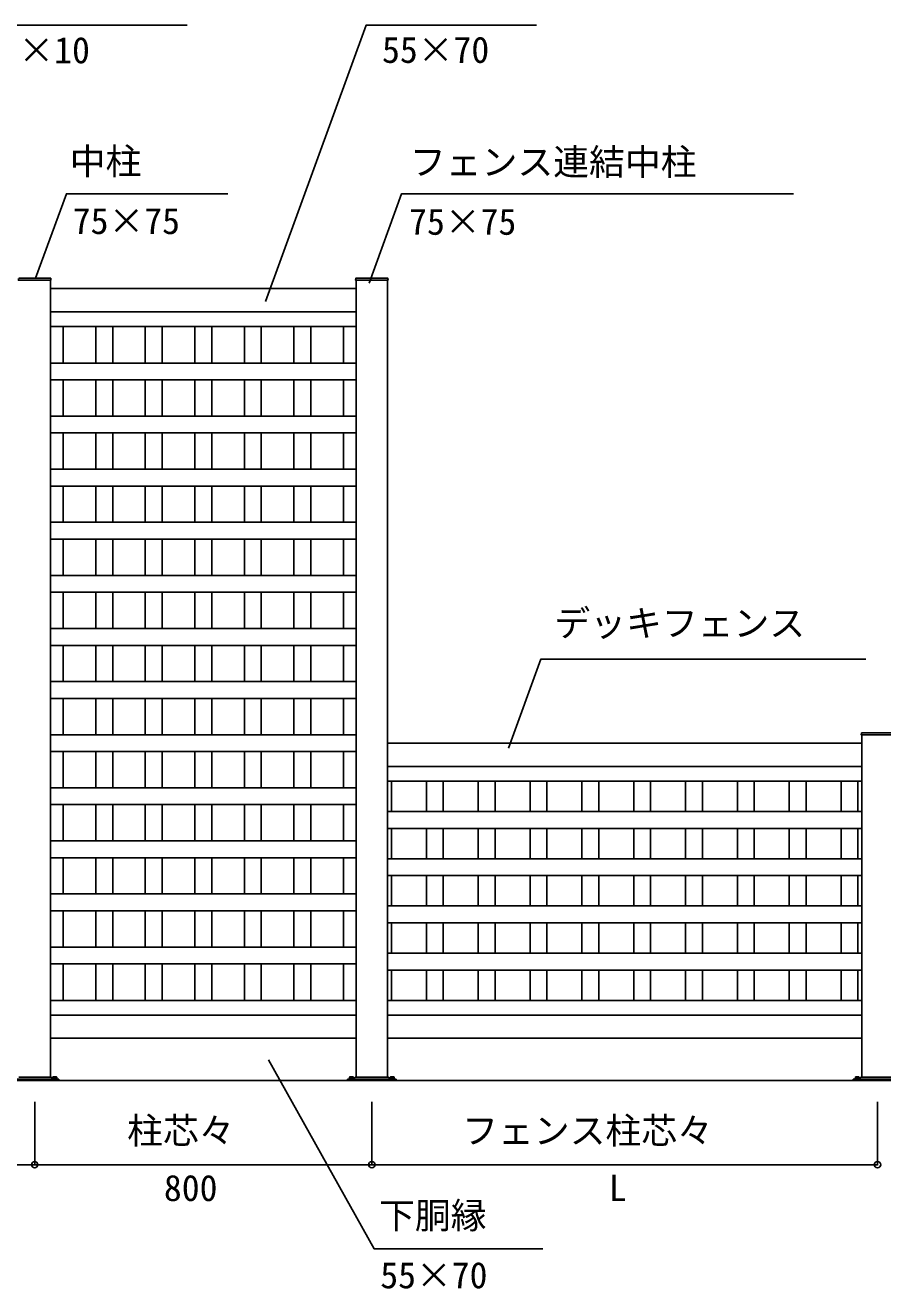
# Model space of a CAD drawing. Units: millimetres, scale not verified. Extents: x -4375 to 4375, y -6499 to 6470.
# Drawn here: x 516 to 2551, y -244 to 2755 of the extents above; entities that cross this region are included whole.
import ezdxf
from ezdxf.enums import TextEntityAlignment as Align

# ---------------------------------------------------------------- set-up
doc = ezdxf.new("R2010")
doc.units = ezdxf.units.MM
doc.header["$LTSCALE"] = 30
for name, color, linetype in [('0-3_YKK_13', 4, 'Continuous'), ('0-4_YKK_A1', 4, 'Continuous'), ('0-5_YKK_D', 6, 'Continuous')]:
    doc.layers.add(name, color=color, linetype=linetype)
doc.styles.add('ＭＳ ゴシック', font='')
doc.styles.get('ＭＳ ゴシック').set_extended_font_data('MS Gothic')

msp = doc.modelspace()

# ---------------------------------------------------------------- linework, layer by layer
at = {"layer": '0-3_YKK_13'}
for p, q in [((596, 254), (481, 254)), ((576.23, 258.8), (500.78, 258.8)), ((579.43, 256.95), (580.67, 254.8)), ((582.5, 259.3), (581.88, 258.94)), ((581.88, 255.8), (581.88, 258.94)), ((591.12, 255.8), (581.88, 255.8)), ((590.5, 259.3), (582.5, 259.3)), ((589, 255.8), (584, 255.8)), ((584.19, 255.8), (584.19, 258.94)), ((588.81, 255.8), (588.81, 258.94)), ((590.5, 259.3), (591.12, 258.94)), ((591.12, 255.8), (591.12, 258.94)), ((596, 250.8), (596, 254)), ((1396, 254), (1281, 254)), ((1286.5, 259.3), (1285.88, 258.94)), ((1285.88, 255.8), (1285.88, 258.94)), ((1295.12, 255.8), (1285.88, 255.8)), ((1294.5, 259.3), (1286.5, 259.3)), ((1293, 255.8), (1288, 255.8)), ((1288.19, 255.8), (1288.19, 258.94)), ((1292.81, 255.8), (1292.81, 258.94)), ((1294.5, 259.3), (1295.12, 258.94)), ((1295.12, 255.8), (1295.12, 258.94)), ((1297.58, 256.95), (1296.33, 254.8)), ((1376.23, 258.8), (1300.78, 258.8)), ((1379.43, 256.95), (1380.67, 254.8)), ((1382.5, 259.3), (1381.88, 258.94)), ((1381.88, 255.8), (1381.88, 258.94)), ((1391.12, 255.8), (1381.88, 255.8)), ((1390.5, 259.3), (1382.5, 259.3)), ((1389, 255.8), (1384, 255.8)), ((1384.19, 255.8), (1384.19, 258.94)), ((1388.81, 255.8), (1388.81, 258.94)), ((1390.5, 259.3), (1391.12, 258.94)), ((1391.12, 255.8), (1391.12, 258.94)), ((1396, 250.8), (1396, 254)), ((2596, 254), (2481, 254)), ((2486.5, 259.3), (2485.88, 258.94)), ((2485.88, 255.8), (2485.88, 258.94)), ((2495.12, 255.8), (2485.88, 255.8)), ((2494.5, 259.3), (2486.5, 259.3)), ((2493, 255.8), (2488, 255.8)), ((2488.19, 255.8), (2488.19, 258.94)), ((2492.81, 255.8), (2492.81, 258.94)), ((2494.5, 259.3), (2495.12, 258.94)), ((2495.12, 255.8), (2495.12, 258.94)), ((2497.58, 256.95), (2496.33, 254.8)), ((2576.23, 258.8), (2500.78, 258.8))]:
    msp.add_line(p, q, dxfattribs=at)
for points in [[(481, 254), (481, 250.8), (596, 250.8)], [(1281, 254), (1281, 250.8), (1396, 250.8)], [(2481, 254), (2481, 250.8), (2596, 250.8)]]:
    msp.add_lwpolyline(points, dxfattribs=at)
for points in [[(592.5, 254.8), (580.5, 254.8), (580.5, 254), (592.5, 254)], [(590.88, 255.8), (590.88, 254.8), (582.12, 254.8), (582.12, 255.8)], [(1296.5, 254.8), (1284.5, 254.8), (1284.5, 254), (1296.5, 254)], [(1294.88, 255.8), (1294.88, 254.8), (1286.12, 254.8), (1286.12, 255.8)], [(1392.5, 254.8), (1380.5, 254.8), (1380.5, 254), (1392.5, 254)], [(1390.88, 255.8), (1390.88, 254.8), (1382.12, 254.8), (1382.12, 255.8)], [(2496.5, 254.8), (2484.5, 254.8), (2484.5, 254), (2496.5, 254)], [(2494.88, 255.8), (2494.88, 254.8), (2486.12, 254.8), (2486.12, 255.8)]]:
    msp.add_lwpolyline(points, close=True, dxfattribs=at)
for centre, radius, start, end in [((576.23, 255.1), 3.7, 30.00001, 90), ((583.04, 257.26), 2.04, 55.61575, 124.38425), ((586.5, 251.66), 7.64, 72.41205, 107.58795), ((589.97, 257.26), 2.04, 55.61575, 124.38425), ((1287.04, 257.26), 2.04, 55.61575, 124.38425), ((1290.5, 251.66), 7.64, 72.41205, 107.58795), ((1293.97, 257.26), 2.04, 55.61575, 124.38425), ((1300.78, 255.1), 3.7, 90, 149.99999), ((1376.23, 255.1), 3.7, 30.00001, 90), ((1383.04, 257.26), 2.04, 55.61575, 124.38425), ((1386.5, 251.66), 7.64, 72.41205, 107.58795), ((1389.97, 257.26), 2.04, 55.61575, 124.38425), ((2487.04, 257.26), 2.04, 55.61575, 124.38425), ((2490.5, 251.66), 7.64, 72.41205, 107.58795), ((2493.97, 257.26), 2.04, 55.61575, 124.38425), ((2500.78, 255.1), 3.7, 90, 149.99999)]:
    msp.add_arc(centre, radius, start, end, dxfattribs=at)
at = {"layer": '0-4_YKK_A1'}
for p, q in [((575.79, 2154.8), (501.21, 2154.8)), ((576, 2149.8), (576, 258.8)), ((1301, 2129.8), (576, 2129.8)), ((577, 2149.8), (576.79, 2153.85)), ((1301, 258.8), (1301, 2149.8)), ((1375.79, 2154.8), (1301.21, 2154.8)), ((1376, 2149.8), (1376, 258.8)), ((1377, 2149.8), (1376.79, 2153.85)), ((576, 2074.8), (1301, 2074.8)), ((576, 2039.8), (1301, 2039.8)), ((606, 2039.8), (606, 1953.3)), ((683.5, 2039.8), (683.5, 1953.3)), ((723.5, 2039.8), (723.5, 1953.3)), ((801, 2039.8), (801, 1953.3)), ((841, 2039.8), (841, 1953.3)), ((918.5, 2039.8), (918.5, 1953.3)), ((958.5, 2039.8), (958.5, 1953.3)), ((1036, 2039.8), (1036, 1953.3)), ((1076, 2039.8), (1076, 1953.3)), ((1153.5, 2039.8), (1153.5, 1953.3)), ((1193.5, 2039.8), (1193.5, 1953.3)), ((1271, 2039.8), (1271, 1953.3)), ((1301, 1953.3), (576, 1953.3)), ((1301, 1913.3), (576, 1913.3)), ((606, 1913.3), (606, 1827.3)), ((683.5, 1913.3), (683.5, 1827.3)), ((723.5, 1913.3), (723.5, 1827.3)), ((801, 1913.3), (801, 1827.3)), ((841, 1913.3), (841, 1827.3)), ((918.5, 1913.3), (918.5, 1827.3)), ((958.5, 1913.3), (958.5, 1827.3)), ((1036, 1913.3), (1036, 1827.3)), ((1076, 1913.3), (1076, 1827.3)), ((1153.5, 1913.3), (1153.5, 1827.3)), ((1193.5, 1913.3), (1193.5, 1827.3)), ((1271, 1913.3), (1271, 1827.3)), ((1301, 1827.3), (576, 1827.3)), ((1301, 1787.3), (576, 1787.3)), ((606, 1787.3), (606, 1701.3)), ((683.5, 1787.3), (683.5, 1701.3)), ((723.5, 1787.3), (723.5, 1701.3)), ((801, 1787.3), (801, 1701.3)), ((841, 1787.3), (841, 1701.3)), ((918.5, 1787.3), (918.5, 1701.3)), ((958.5, 1787.3), (958.5, 1701.3)), ((1036, 1787.3), (1036, 1701.3)), ((1076, 1787.3), (1076, 1701.3)), ((1153.5, 1787.3), (1153.5, 1701.3)), ((1193.5, 1787.3), (1193.5, 1701.3)), ((1271, 1787.3), (1271, 1701.3)), ((1301, 1701.3), (576, 1701.3)), ((1301, 1661.3), (576, 1661.3)), ((606, 1661.3), (606, 1575.3)), ((683.5, 1661.3), (683.5, 1575.3)), ((723.5, 1661.3), (723.5, 1575.3)), ((801, 1661.3), (801, 1575.3)), ((841, 1661.3), (841, 1575.3)), ((918.5, 1661.3), (918.5, 1575.3)), ((958.5, 1661.3), (958.5, 1575.3)), ((1036, 1661.3), (1036, 1575.3)), ((1076, 1661.3), (1076, 1575.3)), ((1153.5, 1661.3), (1153.5, 1575.3)), ((1193.5, 1661.3), (1193.5, 1575.3)), ((1271, 1661.3), (1271, 1575.3)), ((1301, 1575.3), (576, 1575.3)), ((1301, 1535.3), (576, 1535.3)), ((606, 1535.3), (606, 1449.3)), ((683.5, 1535.3), (683.5, 1449.3)), ((723.5, 1535.3), (723.5, 1449.3)), ((801, 1535.3), (801, 1449.3)), ((841, 1535.3), (841, 1449.3)), ((918.5, 1535.3), (918.5, 1449.3)), ((958.5, 1535.3), (958.5, 1449.3)), ((1036, 1535.3), (1036, 1449.3)), ((1076, 1535.3), (1076, 1449.3)), ((1153.5, 1535.3), (1153.5, 1449.3)), ((1193.5, 1535.3), (1193.5, 1449.3)), ((1271, 1535.3), (1271, 1449.3)), ((1301, 1449.3), (576, 1449.3)), ((1301, 1409.3), (576, 1409.3)), ((606, 1409.3), (606, 1323.3)), ((683.5, 1409.3), (683.5, 1323.3)), ((723.5, 1409.3), (723.5, 1323.3)), ((801, 1409.3), (801, 1323.3)), ((841, 1409.3), (841, 1323.3)), ((918.5, 1409.3), (918.5, 1323.3)), ((958.5, 1409.3), (958.5, 1323.3)), ((1036, 1409.3), (1036, 1323.3)), ((1076, 1409.3), (1076, 1323.3)), ((1153.5, 1409.3), (1153.5, 1323.3)), ((1193.5, 1409.3), (1193.5, 1323.3)), ((1271, 1409.3), (1271, 1323.3)), ((1301, 1323.3), (576, 1323.3)), ((1301, 1283.3), (576, 1283.3)), ((606, 1283.3), (606, 1197.3)), ((683.5, 1283.3), (683.5, 1197.3)), ((723.5, 1283.3), (723.5, 1197.3)), ((801, 1283.3), (801, 1197.3)), ((841, 1283.3), (841, 1197.3)), ((918.5, 1283.3), (918.5, 1197.3)), ((958.5, 1283.3), (958.5, 1197.3)), ((1036, 1283.3), (1036, 1197.3)), ((1076, 1283.3), (1076, 1197.3)), ((1153.5, 1283.3), (1153.5, 1197.3)), ((1193.5, 1283.3), (1193.5, 1197.3)), ((1271, 1283.3), (1271, 1197.3)), ((1301, 1197.3), (576, 1197.3)), ((1301, 1157.3), (576, 1157.3)), ((606, 1157.3), (606, 1071.3)), ((683.5, 1157.3), (683.5, 1071.3)), ((723.5, 1157.3), (723.5, 1071.3)), ((801, 1157.3), (801, 1071.3)), ((841, 1157.3), (841, 1071.3)), ((918.5, 1157.3), (918.5, 1071.3)), ((958.5, 1157.3), (958.5, 1071.3)), ((1036, 1157.3), (1036, 1071.3)), ((1076, 1157.3), (1076, 1071.3)), ((1153.5, 1157.3), (1153.5, 1071.3)), ((1193.5, 1157.3), (1193.5, 1071.3)), ((1271, 1157.3), (1271, 1071.3)), ((1301, 1071.3), (576, 1071.3)), ((1376, 1050.8), (2501, 1050.8)), ((2501, 1070.8), (2501, 258.8)), ((2575.79, 1075.8), (2501.21, 1075.8)), ((1301, 1031.3), (576, 1031.3)), ((606, 1031.3), (606, 945.3)), ((683.5, 1031.3), (683.5, 945.3)), ((723.5, 1031.3), (723.5, 945.3)), ((801, 1031.3), (801, 945.3)), ((841, 1031.3), (841, 945.3)), ((918.5, 1031.3), (918.5, 945.3)), ((958.5, 1031.3), (958.5, 945.3)), ((1036, 1031.3), (1036, 945.3)), ((1076, 1031.3), (1076, 945.3)), ((1153.5, 1031.3), (1153.5, 945.3)), ((1193.5, 1031.3), (1193.5, 945.3)), ((1271, 1031.3), (1271, 945.3)), ((1376, 995.8), (2501, 995.8)), ((1376, 960.8), (2501, 960.8)), ((1385, 960.8), (1385, 888.8)), ((1468, 960.8), (1468, 888.8)), ((1508, 960.8), (1508, 888.8)), ((1591, 960.8), (1591, 888.8)), ((1631, 960.8), (1631, 888.8)), ((1714, 960.8), (1714, 888.8)), ((1754, 960.8), (1754, 888.8)), ((1837, 960.8), (1837, 888.8)), ((1877, 960.8), (1877, 888.8)), ((1960, 960.8), (1960, 888.8)), ((2000, 960.8), (2000, 888.8)), ((2083, 960.8), (2083, 888.8)), ((2123, 960.8), (2123, 888.8)), ((2206, 960.8), (2206, 888.8)), ((2246, 960.8), (2246, 888.8)), ((2329, 960.8), (2329, 888.8)), ((2369, 960.8), (2369, 888.8)), ((2452, 960.8), (2452, 888.8)), ((2492, 960.8), (2492, 888.8)), ((1301, 945.3), (576, 945.3)), ((1301, 905.3), (576, 905.3)), ((606, 905.3), (606, 819.3)), ((683.5, 905.3), (683.5, 819.3)), ((723.5, 905.3), (723.5, 819.3)), ((801, 905.3), (801, 819.3)), ((841, 905.3), (841, 819.3)), ((918.5, 905.3), (918.5, 819.3)), ((958.5, 905.3), (958.5, 819.3)), ((1036, 905.3), (1036, 819.3)), ((1076, 905.3), (1076, 819.3)), ((1153.5, 905.3), (1153.5, 819.3)), ((1193.5, 905.3), (1193.5, 819.3)), ((1271, 905.3), (1271, 819.3)), ((1376, 888.8), (2501, 888.8)), ((1376, 848.8), (2501, 848.8)), ((1385, 848.8), (1385, 776.8)), ((1468, 848.8), (1468, 776.8)), ((1508, 848.8), (1508, 776.8)), ((1591, 848.8), (1591, 776.8)), ((1631, 848.8), (1631, 776.8)), ((1714, 848.8), (1714, 776.8)), ((1754, 848.8), (1754, 776.8)), ((1837, 848.8), (1837, 776.8)), ((1877, 848.8), (1877, 776.8)), ((1960, 848.8), (1960, 776.8)), ((2000, 848.8), (2000, 776.8)), ((2083, 848.8), (2083, 776.8)), ((2123, 848.8), (2123, 776.8)), ((2206, 848.8), (2206, 776.8)), ((2246, 848.8), (2246, 776.8)), ((2329, 848.8), (2329, 776.8)), ((2369, 848.8), (2369, 776.8)), ((2452, 848.8), (2452, 776.8)), ((2492, 848.8), (2492, 776.8)), ((1301, 819.3), (576, 819.3)), ((1301, 779.3), (576, 779.3)), ((606, 779.3), (606, 693.3)), ((683.5, 779.3), (683.5, 693.3)), ((723.5, 779.3), (723.5, 693.3)), ((801, 779.3), (801, 693.3)), ((841, 779.3), (841, 693.3)), ((918.5, 779.3), (918.5, 693.3)), ((958.5, 779.3), (958.5, 693.3)), ((1036, 779.3), (1036, 693.3)), ((1076, 779.3), (1076, 693.3)), ((1153.5, 779.3), (1153.5, 693.3)), ((1193.5, 779.3), (1193.5, 693.3)), ((1271, 779.3), (1271, 693.3)), ((1376, 776.8), (2501, 776.8)), ((1376, 736.8), (2501, 736.8)), ((1385, 736.8), (1385, 664.8)), ((1468, 736.8), (1468, 664.8)), ((1508, 736.8), (1508, 664.8)), ((1591, 736.8), (1591, 664.8)), ((1631, 736.8), (1631, 664.8)), ((1714, 736.8), (1714, 664.8)), ((1754, 736.8), (1754, 664.8)), ((1837, 736.8), (1837, 664.8)), ((1877, 736.8), (1877, 664.8)), ((1960, 736.8), (1960, 664.8)), ((2000, 736.8), (2000, 664.8)), ((2083, 736.8), (2083, 664.8)), ((2123, 736.8), (2123, 664.8)), ((2206, 736.8), (2206, 664.8)), ((2246, 736.8), (2246, 664.8)), ((2329, 736.8), (2329, 664.8)), ((2369, 736.8), (2369, 664.8)), ((2452, 736.8), (2452, 664.8)), ((2492, 736.8), (2492, 664.8)), ((1301, 693.3), (576, 693.3)), ((1376, 664.8), (2501, 664.8)), ((1301, 653.3), (576, 653.3)), ((606, 653.3), (606, 567.3)), ((683.5, 653.3), (683.5, 567.3)), ((723.5, 653.3), (723.5, 567.3)), ((801, 653.3), (801, 567.3)), ((841, 653.3), (841, 567.3)), ((918.5, 653.3), (918.5, 567.3)), ((958.5, 653.3), (958.5, 567.3)), ((1036, 653.3), (1036, 567.3)), ((1076, 653.3), (1076, 567.3)), ((1153.5, 653.3), (1153.5, 567.3)), ((1193.5, 653.3), (1193.5, 567.3)), ((1271, 653.3), (1271, 567.3)), ((1376, 624.8), (2501, 624.8)), ((1385, 624.8), (1385, 552.8)), ((1468, 624.8), (1468, 552.8)), ((1508, 624.8), (1508, 552.8)), ((1591, 624.8), (1591, 552.8)), ((1631, 624.8), (1631, 552.8)), ((1714, 624.8), (1714, 552.8)), ((1754, 624.8), (1754, 552.8)), ((1837, 624.8), (1837, 552.8)), ((1877, 624.8), (1877, 552.8)), ((1960, 624.8), (1960, 552.8)), ((2000, 624.8), (2000, 552.8)), ((2083, 624.8), (2083, 552.8)), ((2123, 624.8), (2123, 552.8)), ((2206, 624.8), (2206, 552.8)), ((2246, 624.8), (2246, 552.8)), ((2329, 624.8), (2329, 552.8)), ((2369, 624.8), (2369, 552.8)), ((2452, 624.8), (2452, 552.8)), ((2492, 624.8), (2492, 552.8)), ((1301, 567.3), (576, 567.3)), ((1376, 552.8), (2501, 552.8)), ((1301, 527.3), (576, 527.3)), ((606, 527.3), (606, 440.8)), ((683.5, 527.3), (683.5, 440.8)), ((723.5, 527.3), (723.5, 440.8)), ((801, 527.3), (801, 440.8)), ((841, 527.3), (841, 440.8)), ((918.5, 527.3), (918.5, 440.8)), ((958.5, 527.3), (958.5, 440.8)), ((1036, 527.3), (1036, 440.8)), ((1076, 527.3), (1076, 440.8)), ((1153.5, 527.3), (1153.5, 440.8)), ((1193.5, 527.3), (1193.5, 440.8)), ((1271, 527.3), (1271, 440.8)), ((2501, 512.8), (1376, 512.8)), ((1385, 512.8), (1385, 440.8)), ((1385, 512.8), (2501, 512.8)), ((1468, 512.8), (1468, 440.8)), ((1508, 512.8), (1508, 440.8)), ((1591, 512.8), (1591, 440.8)), ((1631, 512.8), (1631, 440.8)), ((1714, 512.8), (1714, 440.8)), ((1754, 512.8), (1754, 440.8)), ((1837, 512.8), (1837, 440.8)), ((1877, 512.8), (1877, 440.8)), ((1960, 512.8), (1960, 440.8)), ((2000, 512.8), (2000, 440.8)), ((2083, 512.8), (2083, 440.8)), ((2123, 512.8), (2123, 440.8)), ((2206, 512.8), (2206, 440.8)), ((2246, 512.8), (2246, 440.8)), ((2329, 512.8), (2329, 440.8)), ((2369, 512.8), (2369, 440.8)), ((2452, 512.8), (2452, 440.8)), ((2492, 512.8), (2492, 440.8)), ((576, 440.8), (1301, 440.8)), ((2501, 440.8), (1376, 440.8)), ((576, 405.8), (1301, 405.8)), ((2501, 405.8), (1376, 405.8)), ((1301, 350.8), (576, 350.8)), ((1376, 350.8), (2501, 350.8)), ((2794.6, 250.8), (-347.31, 250.8))]:
    msp.add_line(p, q, dxfattribs=at)
for points in [[(577, 2149.8), (500, 2149.8), (500.21, 2153.85)], [(1377, 2149.8), (1300, 2149.8), (1300.21, 2153.85)], [(2577, 1070.8), (2500, 1070.8), (2500.21, 1074.85)]]:
    msp.add_lwpolyline(points, dxfattribs=at)
for centre, start, end in [((575.79, 2153.8), 3, 90), ((1301.21, 2153.8), 90, 177), ((1375.79, 2153.8), 3, 90), ((2501.21, 1074.8), 90, 177)]:
    msp.add_arc(centre, 1, start, end, dxfattribs=at)
at = {"layer": '0-5_YKK_D'}
for p, q in [((538.5, 199.8), (538.5, 49.8)), ((538.5, 199.8), (538.5, 49.8)), ((1338.5, 199.8), (1338.5, 49.8)), ((1338.5, 199.8), (1338.5, 49.8)), ((2538.5, 199.8), (2538.5, 49.8)), ((-261.5, 50.8), (538.5, 50.8)), ((1338.5, 50.8), (538.5, 50.8)), ((1338.5, 50.8), (2538.5, 50.8))]:
    msp.add_line(p, q, dxfattribs=at)
for points in [[(129.44, 1991.43), (407.29, 2754.8), (900.17, 2754.8)], [(1086.29, 2099.41), (1324.83, 2754.8), (1729.21, 2754.8)], [(540.76, 2154.8), (613.56, 2354.8), (996.59, 2354.8)], [(1332.01, 2143.11), (1409.06, 2354.8), (2339.44, 2354.8)], [(1662.7, 1039.11), (1739.75, 1250.8), (2510.99, 1250.8)], [(1093.01, 299.64), (1344.36, -149.2), (1744.34, -149.2)]]:
    msp.add_lwpolyline(points, dxfattribs=at)
for centre in [(538.5, 50.8), (538.5, 50.8), (1338.5, 50.8), (1338.5, 50.8), (2538.5, 50.8)]:
    msp.add_circle(centre, 7.5, dxfattribs=at)

# ---------------------------------------------------------------- texts
at = {"layer": '0-5_YKK_D', "style": 'ＭＳ ゴシック'}
for s, p in [('40×10', (415.11, 2645.92)), ('55×70', (1362.65, 2646.79)), ('中柱', (621.56, 2382.35)), ('フェンス連結中柱', (1428.93, 2380.6)), ('75×75', (628.8, 2240.69)), ('75×75', (1426.99, 2238.94)), ('デッキフェンス', (1771.75, 1286.1)), ('柱芯々', (757.88, 81.91)), ('フェンス柱芯々', (1552.86, 81.91)), ('800', (845.05, -54.2)), ('L', (1901.07, -54.2)), ('下胴縁', (1355.6, -119.53)), ('55×70', (1358.5, -261.19))]:
    msp.add_text(s, height=62.32, dxfattribs=at).set_placement(p, align=Align.BOTTOM_LEFT)

doc.saveas('drawing.dxf')
